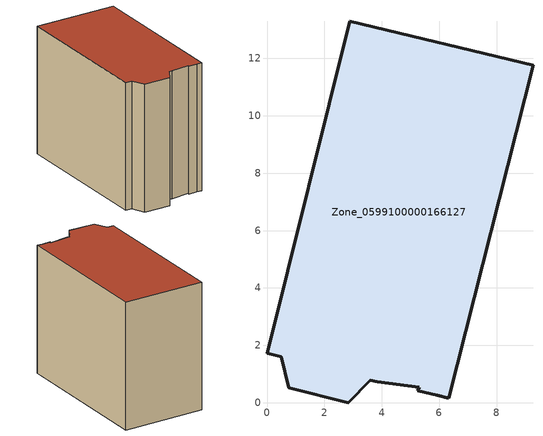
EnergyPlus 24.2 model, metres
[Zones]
Zone_0599100000166127
 floor ground (C_G): 9.27,11.76 6.34,0.15 5.93,0.26 5.25,0.41 5.31,0.53 3.85,0.73 3.59,0.79 2.83,0 0.75,0.52 0.49,1.6 0,1.72 2.89,13.29 z0
 wall outside (C_F): 0.49,1.6 0.75,0.52 2.83,0 3.59,0.79 3.85,0.73 5.31,0.53 5.25,0.41 5.93,0.26 6.34,0.15 9.27,11.76 2.89,13.29 0,1.72 0.49,1.6 z0:10.12
 roof outside (C_R): 3.85,0.73 5.31,0.53 5.25,0.41 5.93,0.26 6.34,0.15 9.27,11.76 2.89,13.29 0,1.72 0.49,1.6 0.75,0.52 2.83,0 3.59,0.79 z10.12
[BUILDING]
Pand.0599100000166127: North Axis=0; Terrain=City; Loads Convergence Tolerance Value=0.04; Temperature Convergence Tolerance Value=0.4; Solar Distribution=FullExterior; Maximum Number of Warmup Days=25; Minimum Number of Warmup Days=1
[Site:Location]
Rotterdam.The.Hague.AP_ZH_NLD Design_Conditions: Latitude=51.96; Longitude=4.45; Time Zone=1; Elevation=-4.5
[SITE:GROUNDTEMPERATURE:BUILDINGSURFACE]
18, 18, 18, 18, 18, 18, 18, 18, 18, 18, 18, 18
[MATERIAL] Thermal Absorptance=0.9; Solar Absorptance=0.7; Visible Absorptance=0.7
Name | Roughness | Thickness | Conductivity | Density | Specific Heat
G.TI.1946 | MediumSmooth | 0.15 | 1 | 540 | 1210
F.TI.1946 | Rough | 0.3 | 0.857143 | 1920 | 840
R.TI.1946 | MediumRough | 0.2 | 0.1 | 1500 | 1000
[CONSTRUCTION]
C_G: G.TI.1946
C_F: F.TI.1946
C_R: R.TI.1946
[ZONE]
Zone_0599100000166127: Type=1; Multiplier=1; Ceiling Height=Autocalculate; Volume=Autocalculate; Floor Area=autocalculate; Part of Total Floor Area=Yes
[ZONEINFILTRATION:DESIGNFLOWRATE]
Infil_Zone_0599100000166127: Zone or ZoneList or Space or SpaceList=Zone_0599100000166127; Schedule=AlwaysOn; Design Flow Rate Calculation Method=Flow/Area; Flow Rate per Floor Area=0.003; Constant Term Coefficient=1; Temperature Term Coefficient=0; Velocity Term Coefficient=0; Velocity Squared Term Coefficient=0
[HVACTEMPLATE:ZONE:IDEALLOADSAIRSYSTEM]
Zone_0599100000166127: Maximum Heating Supply Air Temperature=50; Minimum Cooling Supply Air Temperature=13; Maximum Heating Supply Air Humidity Ratio=0.0156; Minimum Cooling Supply Air Humidity Ratio=0.0077; Heating Limit=NoLimit; Cooling Limit=NoLimit; Dehumidification Control Type=ConstantSensibleHeatRatio; Cooling Sensible Heat Ratio=0.7; Dehumidification Setpoint=60; Humidification Control Type=None; Humidification Setpoint=30; Outdoor Air Method=None; Outdoor Air Flow Rate per Person=0.00944; Outdoor Air Flow Rate per Zone Floor Area=0; Outdoor Air Flow Rate per Zone=0; Demand Controlled Ventilation Type=None; Outdoor Air Economizer Type=NoEconomizer; Heat Recovery Type=None; Sensible Heat Recovery Effectiveness=0.7; Latent Heat Recovery Effectiveness=0.65
[ZONECONTROL:THERMOSTAT]
ThermostatControl_Zone_0599100000166127: Zone or ZoneList=Zone_0599100000166127; Control Type Schedule=DualSetpointControlType; Control 1=Thermostat_Zone_0599100000166127; Temperature Difference Between Cutout And Setpoint=0
[THERMOSTATSETPOINT:DUALSETPOINT]
Thermostat_Zone_0599100000166127: Heating Setpoint Temperature Schedule=HeatingSetpoint_Zone_0599100000166127; Cooling Setpoint Temperature Schedule=CoolingSetpoint_Zone_0599100000166127
[SCHEDULE:COMPACT]
HeatingSetpoint_Zone_0599100000166127: Through: 12/31, For: AllDays, Until: 24:00, 21
CoolingSetpoint_Zone_0599100000166127: Through: 12/31, For: AllDays, Until: 24:00, 24
DualSetpointControlType: Through: 12/31, For: AllDays, Until: 24:00, 4
AlwaysOn: Through: 12/31, For: AllDays, Until: 24:00, 1
